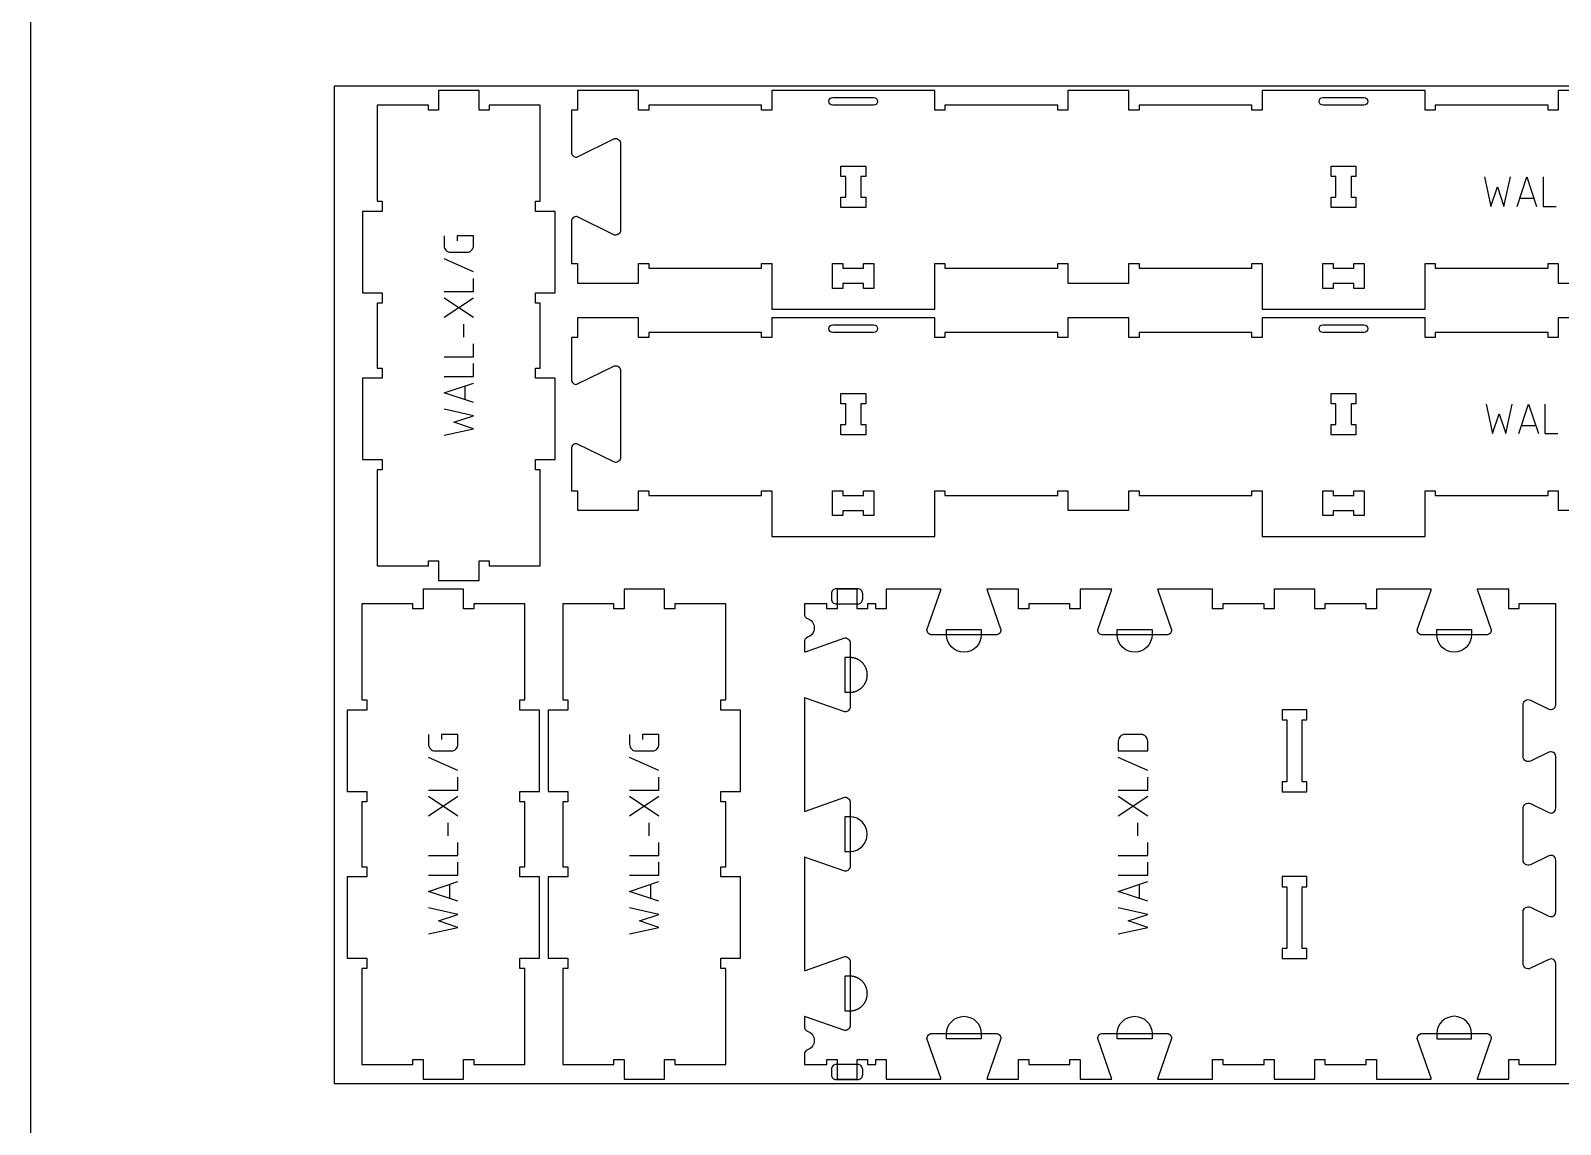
# Model space of a CAD drawing. Extents: x 0 to 4485, y 0 to 8771.
# Drawn here: x 0 to 1872, y 2401 to 3739 of the extents above; entities that cross this region are included whole.
import ezdxf

# ---------------------------------------------------------------- set-up
doc = ezdxf.new("R2010")
doc.units = 0
for name, color, linetype in [('0_SHEET_SPRUCEPLY_2440X122', 1, 'CONTINUOUS'), ('1_ANYTOOL_1MMDEEP_LABELS_S', 2, 'CONTINUOUS'), ('3_ANYTOOL_CUTTHROUGH_INSID', 4, 'CONTINUOUS'), ('4_ANYTOOL_CUTTHROUGH_OUTSI', 5, 'CONTINUOUS'), ('5_ANYTOOL_HALF_MILL_9MM_IN', 3, 'CONTINUOUS'), ('DONOTCUT', 7, 'CONTINUOUS')]:
    doc.layers.add(name, color=color, linetype=linetype)

msp = doc.modelspace()

# ---------------------------------------------------------------- linework, layer by layer
at = {"layer": '0_SHEET_SPRUCEPLY_2440X122'}
msp.add_lwpolyline([(371.7, 3671.2), (371.7, 2451.2), (2811.7, 2451.2), (2811.7, 3671.2)], close=True, dxfattribs=at)
at = {"layer": '1_ANYTOOL_1MMDEEP_LABELS_S', "color": 2}
for points in [[(1779.1, 3560.3), (1787.1, 3524.3), (1795.1, 3548.3), (1803.1, 3524.3), (1811.1, 3560.3)], [(1819.1, 3524.3), (1831.1, 3560.3), (1843.1, 3524.3)], [(1851.1, 3560.3), (1851.1, 3524.3), (1867.1, 3524.3)], [(1822.5, 3534.3), (1839.8, 3534.3)], [(542, 3444.2), (506, 3460.2)], [(506, 3420.2), (542, 3420.2), (542, 3436.2)], [(542, 3388.2), (506, 3412.2)], [(542, 3412.2), (506, 3388.2)], [(530, 3364.2), (530, 3380.2)], [(506, 3340.2), (542, 3340.2), (542, 3356.2)], [(506, 3316.2), (542, 3316.2), (542, 3332.2)], [(542, 3284.2), (506, 3296.2), (542, 3308.2)], [(532, 3287.6), (532, 3304.9)], [(1781.2, 3282.3), (1789.2, 3246.3), (1797.2, 3270.3), (1805.2, 3246.3), (1813.2, 3282.3)], [(1821.2, 3246.3), (1833.2, 3282.3), (1845.2, 3246.3)], [(1853.2, 3282.3), (1853.2, 3246.3), (1869.2, 3246.3)], [(506, 3244.2), (542, 3252.2), (518, 3260.2), (542, 3268.2), (506, 3276.2)], [(1824.6, 3256.3), (1841.9, 3256.3)], [(523, 2834.2), (487, 2850.2)], [(769, 2834.2), (733, 2850.2)], [(1367.1, 2834.2), (1331.1, 2850.2)], [(487, 2810.2), (523, 2810.2), (523, 2826.2)], [(733, 2810.2), (769, 2810.2), (769, 2826.2)], [(1331.1, 2810.2), (1367.1, 2810.2), (1367.1, 2826.2)], [(523, 2778.2), (487, 2802.2)], [(523, 2802.2), (487, 2778.2)], [(769, 2778.2), (733, 2802.2)], [(769, 2802.2), (733, 2778.2)], [(1367.1, 2802.2), (1331.1, 2778.2)], [(1367.1, 2778.2), (1331.1, 2802.2)], [(511, 2754.2), (511, 2770.2)], [(757, 2754.2), (757, 2770.2)], [(1355.1, 2754.2), (1355.1, 2770.2)], [(487, 2730.2), (523, 2730.2), (523, 2746.2)], [(733, 2730.2), (769, 2730.2), (769, 2746.2)], [(1331.1, 2730.2), (1367.1, 2730.2), (1367.1, 2746.2)], [(487, 2706.2), (523, 2706.2), (523, 2722.2)], [(733, 2706.2), (769, 2706.2), (769, 2722.2)], [(1331.1, 2706.2), (1367.1, 2706.2), (1367.1, 2722.2)], [(523, 2674.2), (487, 2686.2), (523, 2698.2)], [(769, 2674.2), (733, 2686.2), (769, 2698.2)], [(1367.1, 2674.2), (1331.1, 2686.2), (1367.1, 2698.2)], [(513, 2677.6), (513, 2694.9)], [(759, 2677.6), (759, 2694.9)], [(1357.1, 2677.6), (1357.1, 2694.9)], [(487, 2634.2), (523, 2642.2), (499, 2650.2), (523, 2658.2), (487, 2666.2)], [(733, 2634.2), (769, 2642.2), (745, 2650.2), (769, 2658.2), (733, 2666.2)], [(1331.1, 2634.2), (1367.1, 2642.2), (1343.1, 2650.2), (1367.1, 2658.2), (1331.1, 2666.2)]]:
    msp.add_lwpolyline(points, dxfattribs=at)
for points in [[(506, 3488.2), (506, 3476.2, 0.414214), (514, 3468.2), (534, 3468.2, 0.414214), (542, 3476.2), (542, 3488.2), (522, 3488.2), (522, 3482.2)], [(487, 2878.2), (487, 2866.2, 0.414214), (495, 2858.2), (515, 2858.2, 0.414214), (523, 2866.2), (523, 2878.2), (503, 2878.2), (503, 2872.2)], [(733, 2878.2), (733, 2866.2, 0.414214), (741, 2858.2), (761, 2858.2, 0.414214), (769, 2866.2), (769, 2878.2), (749, 2878.2), (749, 2872.2)]]:
    msp.add_lwpolyline(points, format="xyb", dxfattribs=at)
msp.add_lwpolyline([(1331.1, 2870.2), (1331.1, 2858.2), (1367.1, 2858.2), (1367.1, 2870.2, 0.414214), (1359.1, 2878.2), (1339.1, 2878.2, 0.414214)], format="xyb", close=True, dxfattribs=at)
at = {"layer": '3_ANYTOOL_CUTTHROUGH_INSID'}
for points in [[(981.7, 3657.5), (1031.7, 3657.5, -1), (1031.7, 3648), (981.7, 3648, -1)], [(1581.7, 3657.5), (1631.7, 3657.5, -1), (1631.7, 3648), (1581.7, 3648, -1)], [(981.7, 3379.5), (1031.7, 3379.5, -1), (1031.7, 3370), (981.7, 3370, -1)], [(1581.7, 3379.5), (1631.7, 3379.5, -1), (1631.7, 3370), (1581.7, 3370, -1)]]:
    msp.add_lwpolyline(points, format="xyb", close=True, dxfattribs=at)
for points in [[(997.5, 3535.4), (997.5, 3560.9), (991.5, 3560.9), (991.5, 3573.4), (1022, 3573.4), (1022, 3560.9), (1016, 3560.9), (1016, 3535.4), (1022, 3535.4), (1022, 3522.9), (991.5, 3522.9), (991.5, 3535.4)], [(1597.5, 3535.4), (1597.5, 3560.9), (1591.5, 3560.9), (1591.5, 3573.4), (1622, 3573.4), (1622, 3560.9), (1616, 3560.9), (1616, 3535.4), (1622, 3535.4), (1622, 3522.9), (1591.5, 3522.9), (1591.5, 3535.4)], [(1019.5, 3430), (994, 3430), (994, 3424), (981.5, 3424), (981.5, 3454.5), (994, 3454.5), (994, 3448.5), (1019.5, 3448.5), (1019.5, 3454.5), (1032, 3454.5), (1032, 3424), (1019.5, 3424)], [(1619.5, 3430), (1594, 3430), (1594, 3424), (1581.5, 3424), (1581.5, 3454.5), (1594, 3454.5), (1594, 3448.5), (1619.5, 3448.5), (1619.5, 3454.5), (1632, 3454.5), (1632, 3424), (1619.5, 3424)], [(997.5, 3257.4), (997.5, 3282.9), (991.5, 3282.9), (991.5, 3295.4), (1022, 3295.4), (1022, 3282.9), (1016, 3282.9), (1016, 3257.4), (1022, 3257.4), (1022, 3244.9), (991.5, 3244.9), (991.5, 3257.4)], [(1597.5, 3257.4), (1597.5, 3282.9), (1591.5, 3282.9), (1591.5, 3295.4), (1622, 3295.4), (1622, 3282.9), (1616, 3282.9), (1616, 3257.4), (1622, 3257.4), (1622, 3244.9), (1591.5, 3244.9), (1591.5, 3257.4)], [(1019.5, 3152), (994, 3152), (994, 3146), (981.5, 3146), (981.5, 3176.5), (994, 3176.5), (994, 3170.5), (1019.5, 3170.5), (1019.5, 3176.5), (1032, 3176.5), (1032, 3146), (1019.5, 3146)], [(1619.5, 3152), (1594, 3152), (1594, 3146), (1581.5, 3146), (1581.5, 3176.5), (1594, 3176.5), (1594, 3170.5), (1619.5, 3170.5), (1619.5, 3176.5), (1632, 3176.5), (1632, 3146), (1619.5, 3146)], [(1561.7, 2908.5), (1531.5, 2908.5), (1531.5, 2896), (1537.5, 2896), (1537.5, 2820.5), (1531.5, 2820.5), (1531.5, 2808), (1562, 2808), (1562, 2820.5), (1556, 2820.5), (1556, 2896), (1562, 2896), (1562, 2908.5)], [(1531.7, 2604), (1562, 2604), (1562, 2616.5), (1556, 2616.5), (1556, 2692), (1562, 2692), (1562, 2704.5), (1531.5, 2704.5), (1531.5, 2692), (1537.5, 2692), (1537.5, 2616.5), (1531.5, 2616.5), (1531.5, 2604)]]:
    msp.add_lwpolyline(points, close=True, dxfattribs=at)
at = {"layer": '4_ANYTOOL_CUTTHROUGH_OUTSI'}
for points in [[(641.8, 3214.5), (641.8, 3314), (617.8, 3314), (617.8, 3326.5), (623.8, 3326.5), (623.8, 3406), (617.8, 3406), (617.8, 3418.5), (641.8, 3418.5), (641.8, 3518), (617.8, 3518), (617.8, 3530.5), (623.8, 3530.5), (623.8, 3648), (561.3, 3648), (561.3, 3642), (548.8, 3642), (548.8, 3666), (499.3, 3666), (499.3, 3642), (486.8, 3642), (486.8, 3648), (424.3, 3648), (424.3, 3530.5), (430.3, 3530.5), (430.3, 3518), (406.3, 3518), (406.3, 3418.5), (430.3, 3418.5), (430.3, 3406), (424.3, 3406), (424.3, 3326.5), (430.3, 3326.5), (430.3, 3314), (406.3, 3314), (406.3, 3214.5), (430.3, 3214.5), (430.3, 3202), (424.3, 3202), (424.3, 3084.5), (486.8, 3084.5), (486.8, 3090.5), (499.3, 3090.5), (499.3, 3066.5), (548.8, 3066.5), (548.8, 3090.5), (561.3, 3090.5), (561.3, 3084.5), (623.8, 3084.5), (623.8, 3202), (617.8, 3202), (617.8, 3214.5)], [(622.8, 2604.5), (622.8, 2704), (598.8, 2704), (598.8, 2716.5), (604.8, 2716.5), (604.8, 2796), (598.8, 2796), (598.8, 2808.5), (622.8, 2808.5), (622.8, 2908), (598.8, 2908), (598.8, 2920.5), (604.8, 2920.5), (604.8, 3038), (542.3, 3038), (542.3, 3032), (529.8, 3032), (529.8, 3056), (480.3, 3056), (480.3, 3032), (467.8, 3032), (467.8, 3038), (405.3, 3038), (405.3, 2920.5), (411.3, 2920.5), (411.3, 2908), (387.3, 2908), (387.3, 2808.5), (411.3, 2808.5), (411.3, 2796), (405.3, 2796), (405.3, 2716.5), (411.3, 2716.5), (411.3, 2704), (387.3, 2704), (387.3, 2604.5), (411.3, 2604.5), (411.3, 2592), (405.3, 2592), (405.3, 2474.5), (467.8, 2474.5), (467.8, 2480.5), (480.3, 2480.5), (480.3, 2456.5), (529.8, 2456.5), (529.8, 2480.5), (542.3, 2480.5), (542.3, 2474.5), (604.8, 2474.5), (604.8, 2592), (598.8, 2592), (598.8, 2604.5)], [(868.8, 2604.5), (868.8, 2704), (844.8, 2704), (844.8, 2716.5), (850.8, 2716.5), (850.8, 2796), (844.8, 2796), (844.8, 2808.5), (868.8, 2808.5), (868.8, 2908), (844.8, 2908), (844.8, 2920.5), (850.8, 2920.5), (850.8, 3038), (788.3, 3038), (788.3, 3032), (775.8, 3032), (775.8, 3056), (726.3, 3056), (726.3, 3032), (713.8, 3032), (713.8, 3038), (651.3, 3038), (651.3, 2920.5), (657.3, 2920.5), (657.3, 2908), (633.3, 2908), (633.3, 2808.5), (657.3, 2808.5), (657.3, 2796), (651.3, 2796), (651.3, 2716.5), (657.3, 2716.5), (657.3, 2704), (633.3, 2704), (633.3, 2604.5), (657.3, 2604.5), (657.3, 2592), (651.3, 2592), (651.3, 2474.5), (713.8, 2474.5), (713.8, 2480.5), (726.3, 2480.5), (726.3, 2456.5), (775.8, 2456.5), (775.8, 2480.5), (788.3, 2480.5), (788.3, 2474.5), (850.8, 2474.5), (850.8, 2592), (844.8, 2592), (844.8, 2604.5)]]:
    msp.add_lwpolyline(points, close=True, dxfattribs=at)
for points in [[(1944, 3666), (1869.5, 3666), (1869.5, 3642), (1857, 3642), (1857, 3648), (1719, 3648), (1719, 3642), (1706.5, 3642), (1706.5, 3666), (1507, 3666), (1507, 3642), (1494.5, 3642), (1494.5, 3648), (1356.5, 3648), (1356.5, 3642), (1344, 3642), (1344, 3666), (1269.5, 3666), (1269.5, 3642), (1257, 3642), (1257, 3648), (1119, 3648), (1119, 3648), (1119, 3642), (1106.5, 3642), (1106.5, 3666), (907, 3666), (907, 3642), (894.5, 3642), (894.5, 3648), (756.5, 3648), (756.5, 3642), (744, 3642), (744, 3666), (669.5, 3666), (669.5, 3642), (662, 3642), (662, 3590.3), (662, 3590.3, 0.461531), (668.6, 3584.6), (714.6, 3607.3), (714.6, 3607.3), (714.7, 3607.3), (714.7, 3607.3, -0.220464), (719.7, 3605.9, -0.220464), (722, 3601.2), (722, 3495.3, -0.220464), (719.7, 3490.6, -0.220464), (714.7, 3489.2), (714.6, 3489.2), (714.6, 3489.2), (668.6, 3511.8), (668.6, 3511.8, 0.461531), (662, 3506.2), (662, 3454.5), (669.5, 3454.5), (669.5, 3430.5), (744, 3430.5), (744, 3454.5), (756.5, 3454.5), (756.5, 3448.5), (894.5, 3448.5), (894.5, 3454.5), (907, 3454.5), (907, 3398.5), (1106.5, 3398.5), (1106.5, 3454.5), (1119, 3454.5), (1119, 3448.5), (1257, 3448.5), (1257, 3454.5), (1269.5, 3454.5), (1269.5, 3430.5), (1344, 3430.5), (1344, 3454.5), (1356.5, 3454.5), (1356.5, 3448.5), (1494.5, 3448.5), (1494.5, 3454.5), (1507, 3454.5), (1507, 3398.5), (1706.5, 3398.5), (1706.5, 3454.5), (1719, 3454.5), (1719, 3448.5), (1857, 3448.5), (1857, 3454.5), (1869.5, 3454.5), (1869.5, 3430.5), (1944, 3430.5)], [(1944, 3388), (1869.5, 3388), (1869.5, 3364), (1857, 3364), (1857, 3370), (1719, 3370), (1719, 3364), (1706.5, 3364), (1706.5, 3388), (1507, 3388), (1507, 3364), (1494.5, 3364), (1494.5, 3370), (1356.5, 3370), (1356.5, 3364), (1344, 3364), (1344, 3388), (1269.5, 3388), (1269.5, 3364), (1257, 3364), (1257, 3370), (1119, 3370), (1119, 3370), (1119, 3364), (1106.5, 3364), (1106.5, 3388), (907, 3388), (907, 3364), (894.5, 3364), (894.5, 3370), (756.5, 3370), (756.5, 3364), (744, 3364), (744, 3388), (669.5, 3388), (669.5, 3364), (662, 3364), (662, 3312.3), (662, 3312.3, 0.461531), (668.6, 3306.6), (714.6, 3329.3), (714.6, 3329.3), (714.7, 3329.3), (714.7, 3329.3, -0.220464), (719.7, 3327.9, -0.220464), (722, 3323.2), (722, 3217.3, -0.220464), (719.7, 3212.6, -0.220464), (714.7, 3211.2), (714.6, 3211.2), (714.6, 3211.2), (668.6, 3233.8), (668.6, 3233.8, 0.461531), (662, 3228.2), (662, 3176.5), (669.5, 3176.5), (669.5, 3152.5), (744, 3152.5), (744, 3176.5), (756.5, 3176.5), (756.5, 3170.5), (894.5, 3170.5), (894.5, 3176.5), (907, 3176.5), (907, 3120.5), (1106.5, 3120.5), (1106.5, 3176.5), (1119, 3176.5), (1119, 3170.5), (1257, 3170.5), (1257, 3176.5), (1269.5, 3176.5), (1269.5, 3152.5), (1344, 3152.5), (1344, 3176.5), (1356.5, 3176.5), (1356.5, 3170.5), (1494.5, 3170.5), (1494.5, 3176.5), (1507, 3176.5), (1507, 3120.5), (1706.5, 3120.5), (1706.5, 3176.5), (1719, 3176.5), (1719, 3170.5), (1857, 3170.5), (1857, 3176.5), (1869.5, 3176.5), (1869.5, 3152.5), (1944, 3152.5)]]:
    msp.add_lwpolyline(points, format="xyb", dxfattribs=at)
msp.add_lwpolyline([(1379.3, 3056, 0.061485), (1379.5, 3054.6), (1396.4, 3006.3), (1396.4, 3006.3), (1396.4, 3006.2), (1396.4, 3006.2, -0.198912), (1394.6, 3001.8), (1394.5, 3001.7), (1394.4, 3001.6), (1394.2, 3001.5), (1394.1, 3001.4), (1394, 3001.3), (1393.9, 3001.2), (1393.8, 3001.1), (1393.6, 3001), (1393.5, 3001), (1393.4, 3000.9), (1393.2, 3000.8), (1393.1, 3000.7), (1393, 3000.7), (1392.8, 3000.6), (1392.7, 3000.5), (1392.5, 3000.5), (1392.4, 3000.4), (1392.3, 3000.4), (1392.1, 3000.3), (1392, 3000.3), (1391.8, 3000.2), (1391.7, 3000.2), (1391.5, 3000.1), (1391.4, 3000.1), (1391.2, 3000.1), (1391.1, 3000.1), (1390.9, 3000), (1390.8, 3000), (1390.6, 3000), (1390.5, 3000), (1390.3, 3000), (1390.2, 3000), (1312.2, 3000, -0.414214), (1305.9, 3006.2), (1305.9, 3006.3), (1305.9, 3006.3), (1322.8, 3054.6), (1322.8, 3054.6, 0.061485), (1323.1, 3056), (1284.5, 3056), (1284.5, 3032), (1272, 3032), (1272, 3038), (1221.5, 3038), (1221.5, 3032), (1209, 3032), (1209, 3056), (1170.4, 3056), (1170.4, 3056, 0.061485), (1170.6, 3054.6), (1187.5, 3006.3), (1187.5, 3006.3), (1187.5, 3006.2), (1187.5, 3006.2, -0.414214), (1181.2, 3000), (1103.2, 3000), (1103.1, 3000), (1102.9, 3000), (1102.8, 3000), (1102.6, 3000), (1102.5, 3000), (1102.3, 3000.1), (1102.2, 3000.1), (1102, 3000.1), (1101.9, 3000.1), (1101.7, 3000.2), (1101.6, 3000.2), (1101.4, 3000.3), (1101.3, 3000.3), (1101.1, 3000.4), (1101, 3000.4), (1100.9, 3000.5), (1100.7, 3000.5), (1100.6, 3000.6), (1100.4, 3000.7), (1100.3, 3000.7), (1100.2, 3000.8), (1100, 3000.9), (1099.9, 3001), (1099.8, 3001), (1099.6, 3001.1), (1099.5, 3001.2), (1099.4, 3001.3), (1099.3, 3001.4), (1099.2, 3001.5), (1099, 3001.6), (1098.9, 3001.7), (1098.8, 3001.8, -0.198912), (1097, 3006.2), (1097, 3006.3), (1097, 3006.3), (1113.9, 3054.6), (1113.9, 3054.6, 0.061485), (1114.1, 3056), (1047, 3056), (1047, 3032), (1034.5, 3032), (1034.5, 3038), (1024, 3038), (1024, 3032), (1011.5, 3032), (1011.5, 3056), (987, 3056), (987, 3032), (974.5, 3032), (974.5, 3038), (947, 3038), (947, 3025.6), (947, 3025.6, 0.317837), (950.8, 3020.2, -0.707107), (950.8, 2997.1, 0.317837), (947, 2991.6), (947, 2979.2, 0.061485), (948.3, 2979.5), (996.6, 2996.4), (996.7, 2996.4), (996.7, 2996.4), (996.7, 2996.4, -0.198912), (1001.1, 2994.6), (1001.2, 2994.5), (1001.3, 2994.3), (1001.4, 2994.2), (1001.5, 2994.1), (1001.6, 2994), (1001.7, 2993.9), (1001.8, 2993.7), (1001.9, 2993.6), (1002, 2993.5), (1002.1, 2993.4), (1002.1, 2993.2), (1002.2, 2993.1), (1002.3, 2993), (1002.4, 2992.8), (1002.4, 2992.7), (1002.5, 2992.5), (1002.5, 2992.4), (1002.6, 2992.2), (1002.6, 2992.1), (1002.7, 2991.9), (1002.7, 2991.8), (1002.8, 2991.6), (1002.8, 2991.5), (1002.8, 2991.3), (1002.9, 2991.2), (1002.9, 2991), (1002.9, 2990.9), (1002.9, 2990.7), (1002.9, 2990.6), (1002.9, 2990.4), (1003, 2990.3), (1003, 2990.1), (1003, 2912.1, -0.414214), (996.7, 2905.9), (996.7, 2905.9), (996.6, 2905.9), (948.3, 2922.8), (948.3, 2922.8, 0.061485), (947, 2923), (947, 2784.3, 0.061485), (948.3, 2784.6), (996.6, 2801.5), (996.7, 2801.5), (996.7, 2801.5), (996.7, 2801.5, -0.198912), (1001.1, 2799.7), (1001.2, 2799.6), (1001.3, 2799.4), (1001.4, 2799.3), (1001.5, 2799.2), (1001.6, 2799.1), (1001.7, 2799), (1001.8, 2798.8), (1001.9, 2798.7), (1002, 2798.6), (1002.1, 2798.5), (1002.1, 2798.3), (1002.2, 2798.2), (1002.3, 2798.1), (1002.4, 2797.9), (1002.4, 2797.8), (1002.5, 2797.6), (1002.5, 2797.5), (1002.6, 2797.3), (1002.6, 2797.2), (1002.7, 2797), (1002.7, 2796.9), (1002.8, 2796.7), (1002.8, 2796.6), (1002.8, 2796.4), (1002.9, 2796.3), (1002.9, 2796.1), (1002.9, 2796), (1002.9, 2795.8), (1002.9, 2795.7), (1002.9, 2795.5), (1003, 2795.4), (1003, 2795.2), (1003, 2717.2), (1003, 2717.1), (1002.9, 2716.9), (1002.9, 2716.8), (1002.9, 2716.6), (1002.9, 2716.5), (1002.9, 2716.3), (1002.9, 2716.2), (1002.8, 2716), (1002.8, 2715.9), (1002.8, 2715.7), (1002.7, 2715.6), (1002.7, 2715.4), (1002.6, 2715.3), (1002.6, 2715.1), (1002.5, 2715), (1002.5, 2714.8), (1002.4, 2714.7), (1002.4, 2714.6), (1002.3, 2714.4), (1002.2, 2714.3), (1002.1, 2714.2), (1002.1, 2714), (1002, 2713.9), (1001.9, 2713.8), (1001.8, 2713.6), (1001.7, 2713.5), (1001.6, 2713.4), (1001.5, 2713.3), (1001.4, 2713.2), (1001.3, 2713), (1001.2, 2712.9), (1001.1, 2712.8, -0.198912), (996.7, 2711), (996.7, 2711), (996.6, 2711), (948.3, 2727.9), (948.3, 2727.9, 0.061485), (947, 2728.1), (947, 2589.4, 0.061485), (948.3, 2589.7), (996.6, 2606.6), (996.7, 2606.6), (996.7, 2606.6), (996.7, 2606.6, -0.414214), (1003, 2600.3), (1003, 2522.3), (1003, 2522.2), (1002.9, 2522), (1002.9, 2521.9), (1002.9, 2521.7), (1002.9, 2521.6), (1002.9, 2521.4), (1002.9, 2521.3), (1002.8, 2521.1), (1002.8, 2521), (1002.8, 2520.8), (1002.7, 2520.7), (1002.7, 2520.5), (1002.6, 2520.4), (1002.6, 2520.2), (1002.5, 2520.1), (1002.5, 2519.9), (1002.4, 2519.8), (1002.4, 2519.7), (1002.3, 2519.5), (1002.2, 2519.4), (1002.1, 2519.3), (1002.1, 2519.1), (1002, 2519), (1001.9, 2518.9), (1001.8, 2518.7), (1001.7, 2518.6), (1001.6, 2518.5), (1001.5, 2518.4), (1001.4, 2518.3), (1001.3, 2518.1), (1001.2, 2518), (1001.1, 2517.9, -0.198912), (996.7, 2516.1), (996.7, 2516.1), (996.6, 2516.1), (948.3, 2533), (948.3, 2533, 0.061485), (947, 2533.2), (947, 2520.8, 0.317837), (950.8, 2515.4, -0.707107), (950.8, 2492.3, 0.317837), (947, 2486.9), (947, 2474.5), (974.5, 2474.5), (974.5, 2480.5), (987, 2480.5), (987, 2456.5), (1011.5, 2456.5), (1011.5, 2480.5), (1024, 2480.5), (1024, 2474.5), (1034.5, 2474.5), (1034.5, 2480.5), (1047, 2480.5), (1047, 2456.5), (1114.1, 2456.5), (1114.1, 2456.5, 0.061485), (1113.9, 2457.9), (1097, 2506.2), (1097, 2506.2), (1097, 2506.2), (1097, 2506.2, -0.198912), (1098.8, 2510.7), (1098.9, 2510.8), (1099, 2510.9), (1099.2, 2511), (1099.3, 2511.1), (1099.4, 2511.2), (1099.5, 2511.3), (1099.6, 2511.3), (1099.8, 2511.4), (1099.9, 2511.5), (1100, 2511.6), (1100.2, 2511.7), (1100.3, 2511.7), (1100.4, 2511.8), (1100.6, 2511.9), (1100.7, 2512), (1100.9, 2512), (1101, 2512.1), (1101.1, 2512.1), (1101.3, 2512.2), (1101.4, 2512.2), (1101.6, 2512.3), (1101.7, 2512.3), (1101.9, 2512.3), (1102, 2512.4), (1102.2, 2512.4), (1102.3, 2512.4), (1102.5, 2512.4), (1102.6, 2512.5), (1102.8, 2512.5), (1102.9, 2512.5), (1103.1, 2512.5), (1103.2, 2512.5), (1181.2, 2512.5, -0.414214), (1187.5, 2506.2), (1187.5, 2506.2), (1187.5, 2506.2), (1170.6, 2457.9), (1170.6, 2457.9, 0.061485), (1170.4, 2456.5), (1209, 2456.5), (1209, 2480.5), (1221.5, 2480.5), (1221.5, 2474.5), (1272, 2474.5), (1272, 2480.5), (1284.5, 2480.5), (1284.5, 2456.5), (1323.1, 2456.5), (1323.1, 2456.5, 0.061485), (1322.8, 2457.9), (1305.9, 2506.2), (1305.9, 2506.2), (1305.9, 2506.2), (1305.9, 2506.2, -0.414214), (1312.2, 2512.5), (1390.2, 2512.5), (1390.3, 2512.5), (1390.5, 2512.5), (1390.6, 2512.5), (1390.8, 2512.5), (1390.9, 2512.4), (1391.1, 2512.4), (1391.2, 2512.4), (1391.4, 2512.4), (1391.5, 2512.3), (1391.7, 2512.3), (1391.8, 2512.3), (1392, 2512.2), (1392.1, 2512.2), (1392.3, 2512.1), (1392.4, 2512.1), (1392.5, 2512), (1392.7, 2512), (1392.8, 2511.9), (1393, 2511.8), (1393.1, 2511.7), (1393.2, 2511.7), (1393.4, 2511.6), (1393.5, 2511.5), (1393.6, 2511.4), (1393.8, 2511.3), (1393.9, 2511.3), (1394, 2511.2), (1394.1, 2511.1), (1394.2, 2511), (1394.4, 2510.9), (1394.5, 2510.8), (1394.6, 2510.7, -0.198912), (1396.4, 2506.2), (1396.4, 2506.2), (1396.4, 2506.2), (1379.5, 2457.9), (1379.5, 2457.9, 0.061485), (1379.3, 2456.5), (1396.7, 2456.5), (1446.5, 2456.5), (1446.5, 2480.5), (1459, 2480.5), (1459, 2474.5), (1509.5, 2474.5), (1509.5, 2480.5), (1522, 2480.5), (1522, 2456.5), (1571.5, 2456.5), (1571.5, 2480.5), (1584, 2480.5), (1584, 2474.5), (1634.5, 2474.5), (1634.5, 2480.5), (1647, 2480.5), (1647, 2456.5), (1714.1, 2456.5), (1714.1, 2456.5, 0.061485), (1713.9, 2457.9), (1697, 2506.2), (1697, 2506.2), (1697, 2506.2), (1697, 2506.2, -0.198912), (1698.8, 2510.7), (1698.9, 2510.8), (1699, 2510.9), (1699.2, 2511), (1699.3, 2511.1), (1699.4, 2511.2), (1699.5, 2511.3), (1699.6, 2511.3), (1699.8, 2511.4), (1699.9, 2511.5), (1700, 2511.6), (1700.2, 2511.7), (1700.3, 2511.7), (1700.4, 2511.8), (1700.6, 2511.9), (1700.7, 2512), (1700.9, 2512), (1701, 2512.1), (1701.1, 2512.1), (1701.3, 2512.2), (1701.4, 2512.2), (1701.6, 2512.3), (1701.7, 2512.3), (1701.9, 2512.3), (1702, 2512.4), (1702.2, 2512.4), (1702.3, 2512.4), (1702.5, 2512.4), (1702.6, 2512.5), (1702.8, 2512.5), (1702.9, 2512.5), (1703.1, 2512.5), (1703.2, 2512.5), (1781.2, 2512.5, -0.414214), (1787.5, 2506.2), (1787.5, 2506.2), (1787.5, 2506.2), (1770.6, 2457.9), (1770.6, 2457.9, 0.061485), (1770.4, 2456.5), (1809, 2456.5), (1809, 2480.5), (1821.5, 2480.5), (1821.5, 2474.5), (1866.5, 2474.5), (1866.5, 2597.9), (1866.5, 2597.9, 0.551268), (1858.2, 2603.1), (1835.4, 2592.2, -0.551268), (1826.5, 2597.8), (1826.5, 2661.2, -0.551268), (1835.4, 2666.9), (1858.2, 2656, 0.551268), (1866.5, 2661.2), (1866.5, 2724.6, 0.551268), (1858.2, 2729.8), (1835.4, 2718.9, -0.551268), (1826.5, 2724.5), (1826.5, 2787.9, -0.551268), (1835.4, 2793.6), (1858.2, 2782.7, 0.551268), (1866.5, 2787.9), (1866.5, 2851.3, 0.551268), (1858.2, 2856.5), (1835.4, 2845.6, -0.551268), (1826.5, 2851.2), (1826.5, 2914.6, -0.551268), (1835.4, 2920.3), (1858.2, 2909.4, 0.551268), (1866.5, 2914.6), (1866.5, 3038), (1821.5, 3038), (1821.5, 3032), (1809, 3032), (1809, 3056), (1770.4, 3056), (1770.4, 3056, 0.061485), (1770.6, 3054.6), (1787.5, 3006.3), (1787.5, 3006.3), (1787.5, 3006.2), (1787.5, 3006.2, -0.414214), (1781.2, 3000), (1703.2, 3000), (1703.1, 3000), (1702.9, 3000), (1702.8, 3000), (1702.6, 3000), (1702.5, 3000), (1702.3, 3000.1), (1702.2, 3000.1), (1702, 3000.1), (1701.9, 3000.1), (1701.7, 3000.2), (1701.6, 3000.2), (1701.4, 3000.3), (1701.3, 3000.3), (1701.1, 3000.4), (1701, 3000.4), (1700.9, 3000.5), (1700.7, 3000.5), (1700.6, 3000.6), (1700.4, 3000.7), (1700.3, 3000.7), (1700.2, 3000.8), (1700, 3000.9), (1699.9, 3001), (1699.8, 3001), (1699.6, 3001.1), (1699.5, 3001.2), (1699.4, 3001.3), (1699.3, 3001.4), (1699.2, 3001.5), (1699, 3001.6), (1698.9, 3001.7), (1698.8, 3001.8, -0.198912), (1697, 3006.2), (1697, 3006.3), (1697, 3006.3), (1713.9, 3054.6), (1713.9, 3054.6, 0.061485), (1714.1, 3056), (1647, 3056), (1647, 3032), (1634.5, 3032), (1634.5, 3038), (1584, 3038), (1584, 3032), (1571.5, 3032), (1571.5, 3056), (1522, 3056), (1522, 3032), (1509.5, 3032), (1509.5, 3038), (1459, 3038), (1459, 3032), (1446.5, 3032), (1446.5, 3056), (1379.3, 3056)], format="xyb", close=True, dxfattribs=at)
at = {"layer": '5_ANYTOOL_HALF_MILL_9MM_IN'}
for points in [[(986.1, 3056.5, 0.414214), (980.1, 3050.5), (980.1, 3044, 0.414214), (986.1, 3038), (1012.3, 3038, 0.414214), (1018.3, 3044), (1018.3, 3050.5, 0.414214), (1012.3, 3056.5)], [(1163.5, 3000.2, -1), (1121, 3000.2), (1121, 3000.5), (1121, 3006.5), (1163.5, 3006.5), (1163.5, 3000.5), (1163.5, 3000.2)], [(1372.4, 3000.2, -1), (1329.9, 3000.2), (1329.9, 3000.5), (1329.9, 3006.5), (1372.4, 3006.5), (1372.4, 3000.5), (1372.4, 3000.2)], [(1763.5, 3000.2, -1), (1721, 3000.2), (1721, 3000.5), (1721, 3006.5), (1763.5, 3006.5), (1763.5, 3000.5), (1763.5, 3000.2)], [(1002.7, 2735, 1), (1002.7, 2777.5), (1002.5, 2777.5), (996.5, 2777.5), (996.5, 2735), (1002.5, 2735), (1002.7, 2735)], [(1121, 2512.2, -1), (1163.5, 2512.2), (1163.5, 2512), (1163.5, 2506), (1121, 2506), (1121, 2512), (1121, 2512.2)], [(1329.9, 2512.2, -1), (1372.4, 2512.2), (1372.4, 2512), (1372.4, 2506), (1329.9, 2506), (1329.9, 2512), (1329.9, 2512.2)], [(1763.5, 2512.2, 1), (1721, 2512.2), (1721, 2512), (1721, 2506), (1763.5, 2506), (1763.5, 2512), (1763.5, 2512.2)], [(986.1, 2474.5, 0.414214), (980.1, 2468.5), (980.1, 2462, 0.414214), (986.1, 2456), (1012.3, 2456, 0.414214), (1018.3, 2462), (1018.3, 2468.5, 0.414214), (1012.3, 2474.5)]]:
    msp.add_lwpolyline(points, format="xyb", close=True, dxfattribs=at)
for points in [[(1002.7, 2929.9), (1003.2, 2929.9), (1003.6, 2929.9), (1004.1, 2929.9), (1004.6, 2930), (1005.1, 2930), (1005.6, 2930.1), (1006.1, 2930.2), (1006.6, 2930.2), (1007.1, 2930.3), (1007.6, 2930.5), (1008.1, 2930.6), (1008.5, 2930.7), (1009, 2930.9), (1009.5, 2931), (1010, 2931.2), (1010.5, 2931.4), (1011, 2931.6), (1011.5, 2931.8), (1012, 2932), (1012.5, 2932.3), (1012.9, 2932.5), (1013.4, 2932.8), (1013.9, 2933.1), (1014.3, 2933.4), (1014.8, 2933.7), (1015.2, 2934), (1015.7, 2934.3), (1016.1, 2934.6), (1016.5, 2935), (1016.9, 2935.4), (1017.3, 2935.7), (1017.7, 2936.1), (1018.1, 2936.5), (1018.5, 2936.9), (1018.8, 2937.3), (1019.2, 2937.7), (1019.5, 2938.2), (1019.9, 2938.6), (1020.2, 2939.1), (1020.5, 2939.5), (1020.8, 2940), (1021.1, 2940.4), (1021.3, 2940.9), (1021.6, 2941.4), (1021.8, 2941.9), (1022, 2942.3), (1022.3, 2942.8), (1022.5, 2943.3), (1022.6, 2943.8), (1022.8, 2944.3), (1023, 2944.8), (1023.1, 2945.3), (1023.3, 2945.8), (1023.4, 2946.3), (1023.5, 2946.8), (1023.6, 2947.3), (1023.7, 2947.8), (1023.8, 2948.3), (1023.8, 2948.7), (1023.9, 2949.2), (1023.9, 2949.7), (1023.9, 2950.2), (1023.9, 2950.7), (1024, 2951.1), (1023.9, 2951.6), (1023.9, 2952.1), (1023.9, 2952.6), (1023.9, 2953), (1023.8, 2953.5), (1023.8, 2954), (1023.7, 2954.5), (1023.6, 2955), (1023.5, 2955.5), (1023.4, 2956), (1023.3, 2956.5), (1023.1, 2957), (1023, 2957.5), (1022.8, 2958), (1022.6, 2958.5), (1022.5, 2959), (1022.3, 2959.5), (1022, 2959.9), (1021.8, 2960.4), (1021.6, 2960.9), (1021.3, 2961.4), (1021.1, 2961.8), (1020.8, 2962.3), (1020.5, 2962.8), (1020.2, 2963.2), (1019.9, 2963.7), (1019.5, 2964.1), (1019.2, 2964.5), (1018.8, 2965), (1018.5, 2965.4), (1018.1, 2965.8), (1017.7, 2966.2), (1017.3, 2966.5), (1016.9, 2966.9), (1016.5, 2967.3), (1016.1, 2967.6), (1015.7, 2968), (1015.2, 2968.3), (1014.8, 2968.6), (1014.3, 2968.9), (1013.9, 2969.2), (1013.4, 2969.5), (1012.9, 2969.8), (1012.5, 2970), (1012, 2970.3), (1011.5, 2970.5), (1011, 2970.7), (1010.5, 2970.9), (1010, 2971.1), (1009.5, 2971.3), (1009, 2971.4), (1008.5, 2971.6), (1008.1, 2971.7), (1007.6, 2971.8), (1007.1, 2971.9), (1006.6, 2972), (1006.1, 2972.1), (1005.6, 2972.2), (1005.1, 2972.3), (1004.6, 2972.3), (1004.1, 2972.3), (1003.6, 2972.4), (1003.2, 2972.4), (1002.7, 2972.4), (1002.5, 2972.4), (996.5, 2972.4), (996.5, 2929.9), (1002.5, 2929.9), (1002.7, 2929.9)], [(1002.7, 2540.1), (1003.2, 2540.1), (1003.6, 2540.1), (1004.1, 2540.1), (1004.6, 2540.2), (1005.1, 2540.2), (1005.6, 2540.3), (1006.1, 2540.4), (1006.6, 2540.4), (1007.1, 2540.5), (1007.6, 2540.7), (1008.1, 2540.8), (1008.5, 2540.9), (1009, 2541.1), (1009.5, 2541.2), (1010, 2541.4), (1010.5, 2541.6), (1011, 2541.8), (1011.5, 2542), (1012, 2542.2), (1012.5, 2542.5), (1012.9, 2542.7), (1013.4, 2543), (1013.9, 2543.3), (1014.3, 2543.6), (1014.8, 2543.9), (1015.2, 2544.2), (1015.7, 2544.5), (1016.1, 2544.8), (1016.5, 2545.2), (1016.9, 2545.6), (1017.3, 2545.9), (1017.7, 2546.3), (1018.1, 2546.7), (1018.5, 2547.1), (1018.8, 2547.5), (1019.2, 2547.9), (1019.5, 2548.4), (1019.9, 2548.8), (1020.2, 2549.3), (1020.5, 2549.7), (1020.8, 2550.2), (1021.1, 2550.6), (1021.3, 2551.1), (1021.6, 2551.6), (1021.8, 2552.1), (1022, 2552.5), (1022.3, 2553), (1022.5, 2553.5), (1022.6, 2554), (1022.8, 2554.5), (1023, 2555), (1023.1, 2555.5), (1023.3, 2556), (1023.4, 2556.5), (1023.5, 2557), (1023.6, 2557.5), (1023.7, 2558), (1023.8, 2558.5), (1023.8, 2558.9), (1023.9, 2559.4), (1023.9, 2559.9), (1023.9, 2560.4), (1023.9, 2560.9), (1024, 2561.3), (1023.9, 2561.8), (1023.9, 2562.3), (1023.9, 2562.8), (1023.9, 2563.2), (1023.8, 2563.7), (1023.8, 2564.2), (1023.7, 2564.7), (1023.6, 2565.2), (1023.5, 2565.7), (1023.4, 2566.2), (1023.3, 2566.7), (1023.1, 2567.2), (1023, 2567.7), (1022.8, 2568.2), (1022.6, 2568.7), (1022.5, 2569.2), (1022.3, 2569.7), (1022, 2570.1), (1021.8, 2570.6), (1021.6, 2571.1), (1021.3, 2571.6), (1021.1, 2572), (1020.8, 2572.5), (1020.5, 2573), (1020.2, 2573.4), (1019.9, 2573.9), (1019.5, 2574.3), (1019.2, 2574.7), (1018.8, 2575.2), (1018.5, 2575.6), (1018.1, 2576), (1017.7, 2576.4), (1017.3, 2576.7), (1016.9, 2577.1), (1016.5, 2577.5), (1016.1, 2577.8), (1015.7, 2578.2), (1015.2, 2578.5), (1014.8, 2578.8), (1014.3, 2579.1), (1013.9, 2579.4), (1013.4, 2579.7), (1012.9, 2580), (1012.5, 2580.2), (1012, 2580.5), (1011.5, 2580.7), (1011, 2580.9), (1010.5, 2581.1), (1010, 2581.3), (1009.5, 2581.5), (1009, 2581.6), (1008.5, 2581.8), (1008.1, 2581.9), (1007.6, 2582), (1007.1, 2582.1), (1006.6, 2582.2), (1006.1, 2582.3), (1005.6, 2582.4), (1005.1, 2582.5), (1004.6, 2582.5), (1004.1, 2582.5), (1003.6, 2582.6), (1003.2, 2582.6), (1002.7, 2582.6), (1002.5, 2582.6), (996.5, 2582.6), (996.5, 2540.1), (1002.5, 2540.1), (1002.7, 2540.1)]]:
    msp.add_lwpolyline(points, close=True, dxfattribs=at)
at = {"layer": 'DONOTCUT'}
msp.add_lwpolyline([(0, 0), (3183.4, 0), (3183.4, 5593.4), (0, 5593.4)], close=True, dxfattribs=at)

doc.saveas('drawing.dxf')
